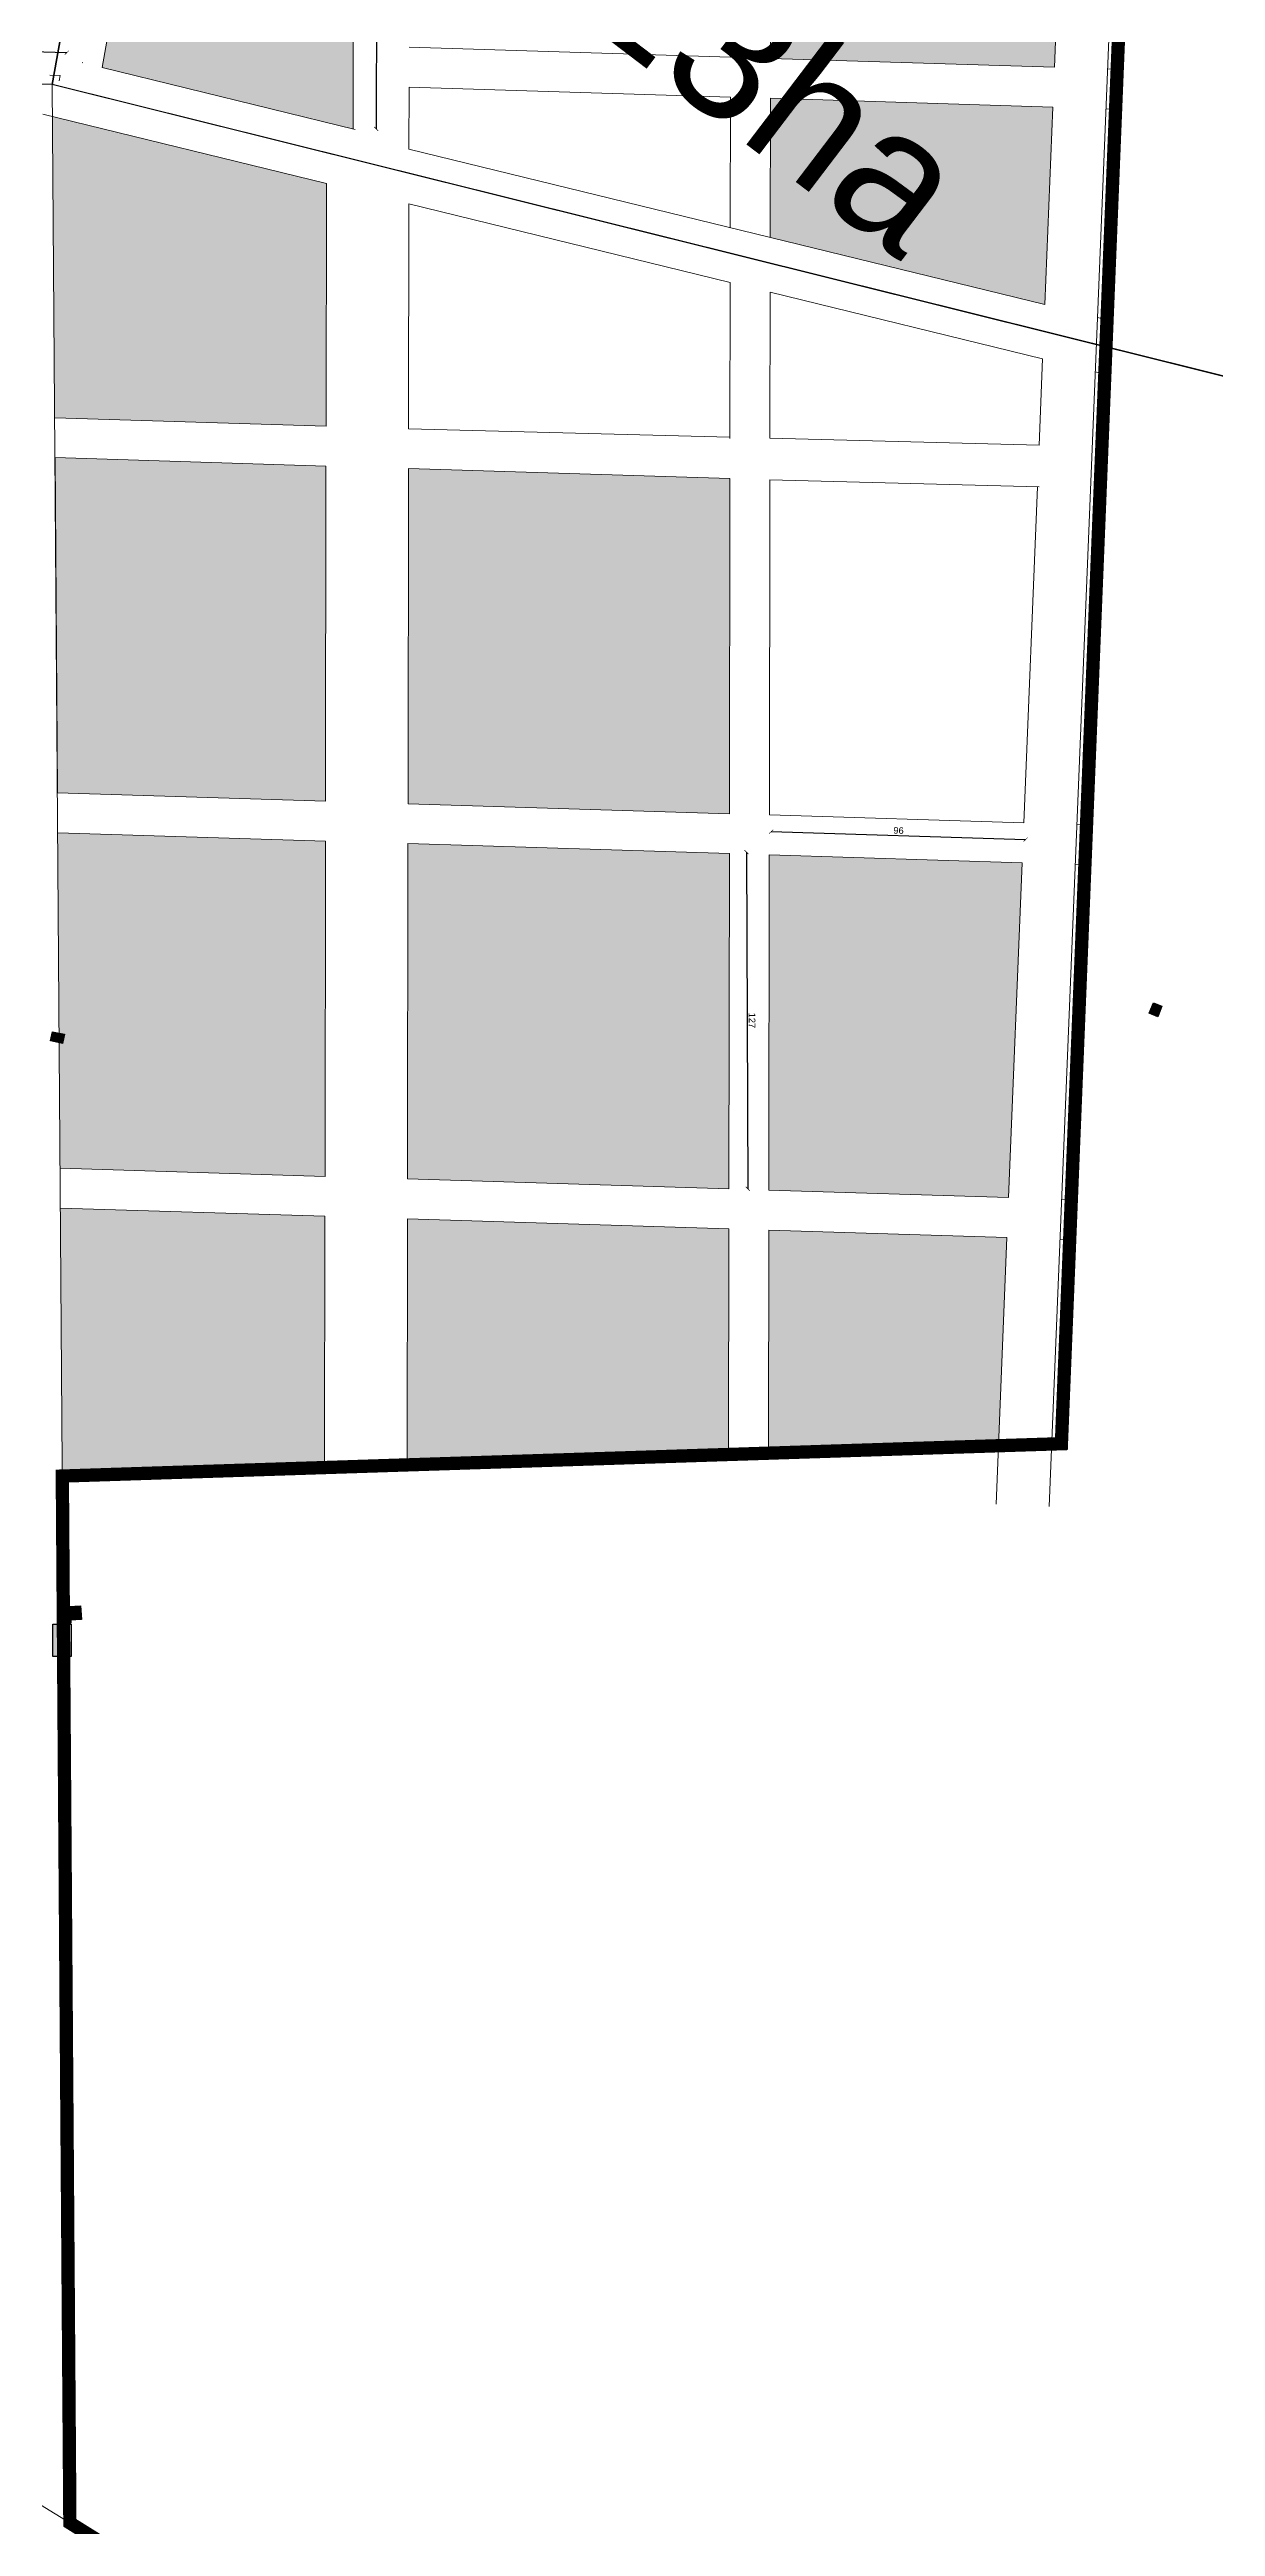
# Model space of a CAD drawing. Header units: millimetres. Extents: x -71 to 10084, y -63 to 6230.
# Drawn here: x 6102 to 6540, y 1789 to 2720 of the extents above; entities that cross this region are included whole.
import ezdxf

# ---------------------------------------------------------------- set-up
doc = ezdxf.new("R2010")
doc.units = ezdxf.units.MM
doc.layers.add('0 Límite subáreas', color=1, linetype='Continuous')
doc.layers.add('Edificaciones Pilar', color=50, linetype='Continuous')
for name, color, linetype, lineweight, true_color in [('0 Límite área', 1, 'Continuous', 70, 0xff0000), ('00.PROPUESTAS EDIFICACION', 251, 'Continuous', 5, 0x575757), ('01. Parcelas Esc. Urbana', 8, 'Continuous', 5, 0x808080), ('COTAS', 154, 'Continuous', 5, 0x004f9e)]:
    doc.layers.add(name, color=color, linetype=linetype, lineweight=lineweight, true_color=true_color)
doc.styles.add('Arial', font='arial.ttf')
doc.dimstyles.new('1000', dxfattribs={"dimtxt": 2.5, "dimasz": 1.5, "dimexe": 1.25, "dimexo": 0.625, "dimtad": 1, "dimdec": 0, "dimtxsty": 'Arial', "dimblk": 'ARCHTICK', "dimcen": 2.5, "dimse1": 1, "dimse2": 1, "dimazin": 3, "dimtfac": 1, "dimtdec": 0, "dimtmove": 2, "dimatfit": 3})

# ---------------------------------------------------------------- blocks, each defined once
blk = doc.blocks.new('_ArchTick')
at = {"color": 0, "linetype": 'ByBlock', "const_width": 0.15}
blk.add_lwpolyline([(-0.5, -0.5), (0.5, 0.5)], dxfattribs=at)
blk = doc.blocks.new('*D119')
at = {"layer": 'COTAS', "color": 0, "linetype": 'Continuous', "lineweight": -2, "transparency": 16777216}
blk.add_line((6373.46, 2425.99), (6469.05, 2423.02), dxfattribs=at)
at = {"layer": 'COTAS', "color": 0, "linetype": 'Continuous', "lineweight": -2, "transparency": 16777216, "xscale": 1.5, "yscale": 1.5, "zscale": 1.5}
for p, rotation in [((6373.46, 2425.99), 178.2182631847707), ((6469.05, 2423.02), 358.2182631847707)]:
    blk.add_blockref('_ArchTick', p, dxfattribs=dict(at, rotation=rotation))
at = {"layer": 'COTAS', "color": 0, "linetype": 'Continuous', "transparency": 16777216, "insert": (6421.32, 2426.41), "char_height": 2.5, "attachment_point": 5, "rotation": 358.21826, "style": 'Arial'}
blk.add_mtext('96', dxfattribs=at)
blk = doc.blocks.new('*D120')
at = {"layer": 'COTAS', "color": 0, "linetype": 'Continuous', "lineweight": -2, "transparency": 16777216}
blk.add_line((6225.79, 3243.98), (6225.03, 2690.21), dxfattribs=at)
at = {"layer": 'COTAS', "color": 0, "linetype": 'Continuous', "lineweight": -2, "transparency": 16777216, "xscale": 1.5, "yscale": 1.5, "zscale": 1.5}
for p, rotation in [((6225.79, 3243.98), 89.92207653784227), ((6225.03, 2690.21), -90.07792346215771)]:
    blk.add_blockref('_ArchTick', p, dxfattribs=dict(at, rotation=rotation))
at = {"layer": 'COTAS', "color": 0, "linetype": 'Continuous', "transparency": 16777216, "insert": (6223.51, 2967.09), "char_height": 2.5, "attachment_point": 5, "rotation": 89.92208, "style": 'Arial'}
blk.add_mtext('554', dxfattribs=at)
blk = doc.blocks.new('*D122')
at = {"layer": 'COTAS', "color": 0, "linetype": 'Continuous', "lineweight": -2, "transparency": 16777216}
blk.add_line((6364.14, 2418.31), (6364.68, 2291.69), dxfattribs=at)
at = {"layer": 'COTAS', "color": 0, "linetype": 'Continuous', "lineweight": -2, "transparency": 16777216, "xscale": 1.5, "yscale": 1.5, "zscale": 1.5}
for p, rotation in [((6364.14, 2418.31), 90.24580909020762), ((6364.68, 2291.69), 270.2458090902076)]:
    blk.add_blockref('_ArchTick', p, dxfattribs=dict(at, rotation=rotation))
at = {"layer": 'COTAS', "color": 0, "linetype": 'Continuous', "transparency": 16777216, "insert": (6366.29, 2355), "char_height": 2.5, "attachment_point": 5, "rotation": 270.24581, "style": 'Arial'}
blk.add_mtext('127', dxfattribs=at)
blk = doc.blocks.new('*D127')
at = {"layer": 'COTAS', "color": 0, "linetype": 'Continuous', "lineweight": -2, "transparency": 16777216}
blk.add_line((5969.08, 2723.25), (6108.78, 2718.91), dxfattribs=at)
at = {"layer": 'COTAS', "color": 0, "linetype": 'Continuous', "lineweight": -2, "transparency": 16777216, "xscale": 1.5, "yscale": 1.5, "zscale": 1.5}
for p, rotation in [((5969.08, 2723.25), 178.2182631832298), ((6108.78, 2718.91), -1.781736816770207)]:
    blk.add_blockref('_ArchTick', p, dxfattribs=dict(at, rotation=rotation))
at = {"layer": 'COTAS', "color": 0, "linetype": 'Continuous', "transparency": 16777216, "insert": (6038.99, 2722.98), "char_height": 2.5, "attachment_point": 5, "rotation": 358.21826, "style": 'Arial'}
blk.add_mtext('140', dxfattribs=at)

msp = doc.modelspace()

# ---------------------------------------------------------------- hatches: boundary and pattern name
at = {"layer": '00.PROPUESTAS EDIFICACION', "linetype": 'Continuous', "true_color": 0x136734, "transparency": 33554472}
h = msp.add_hatch(color=116, dxfattribs=at)
h.dxf.hatch_style = 1
h.paths.add_polyline_path([(6122.02, 2713.3), (6216.33, 2690.22), (6217.09, 3243.99)])
at = {"layer": 'COTAS', "linetype": 'Continuous', "true_color": 0xfecc66, "transparency": 33554472}
h = msp.add_hatch(color=31, dxfattribs=at)
h.dxf.hatch_style = 1
h.paths.add_polyline_path([(6429.59, 2850.21), (6373.35, 2851.96), (6373.17, 2716.75), (6426.53, 2715.09)])
at = {"layer": 'COTAS', "linetype": 'Continuous', "true_color": 0xf26722, "transparency": 33554472}
h = msp.add_hatch(color=30, dxfattribs=at)
h.dxf.hatch_style = 1
h.paths.add_polyline_path([(6485.37, 2848.47), (6429.59, 2850.21), (6426.53, 2715.09), (6479.9, 2713.43)])
at = {"layer": 'COTAS', "linetype": 'Continuous', "true_color": 0xfecc66, "transparency": 33554472}
h = msp.add_hatch(color=31, dxfattribs=at)
h.dxf.hatch_style = 1
h.paths.add_polyline_path([(6426.22, 2700.09), (6373.14, 2701.74), (6373.07, 2649.41), (6422.62, 2637.29)])
at = {"layer": 'COTAS', "linetype": 'Continuous', "true_color": 0x136734, "transparency": 33554472}
h = msp.add_hatch(color=116, dxfattribs=at)
h.dxf.hatch_style = 1
h.paths.add_polyline_path([(6206.31, 2669.64), (6103.39, 2694.82), (6104.21, 2581.64), (6206.18, 2578.47)])
at = {"layer": 'COTAS', "linetype": 'Continuous', "true_color": 0xf26722, "transparency": 33554472}
h = msp.add_hatch(color=30, dxfattribs=at)
h.dxf.hatch_style = 1
h.paths.add_polyline_path([(6479.29, 2698.44), (6426.22, 2700.09), (6422.62, 2637.29), (6476.28, 2624.16)])
at = {"layer": 'COTAS', "linetype": 'Continuous', "true_color": 0xfecc66, "transparency": 33554472}
h = msp.add_hatch(color=31, dxfattribs=at)
h.dxf.hatch_style = 1
h.paths.add_polyline_path([(6155.24, 2565.05), (6104.32, 2566.63), (6105.22, 2440.6), (6155.61, 2439.03)])
at = {"layer": 'COTAS', "linetype": 'Continuous', "true_color": 0xf26722, "transparency": 33554472}
h = msp.add_hatch(color=30, dxfattribs=at)
h.dxf.hatch_style = 1
h.paths.add_polyline_path([(6206.16, 2563.46), (6155.24, 2565.05), (6155.61, 2439.03), (6205.99, 2437.46)])
h = msp.add_hatch(color=30, dxfattribs=at)
h.dxf.hatch_style = 1
h.paths.add_polyline_path([(6297.56, 2560.62), (6237.16, 2562.5), (6236.99, 2436.5), (6296.62, 2434.64)])
at = {"layer": 'COTAS', "linetype": 'Continuous', "true_color": 0xfecc66, "transparency": 33554472}
h = msp.add_hatch(color=31, dxfattribs=at)
h.dxf.hatch_style = 1
h.paths.add_polyline_path([(6357.95, 2558.74), (6297.56, 2560.62), (6296.62, 2434.64), (6357.78, 2432.74)])
h = msp.add_hatch(color=31, dxfattribs=at)
h.dxf.hatch_style = 1
h.paths.add_polyline_path([(6155.65, 2424.02), (6105.33, 2425.59), (6105.87, 2350.24), (6107.87, 2349.81), (6107.11, 2346.32), (6105.9, 2346.59), (6106.24, 2299.47), (6156.02, 2297.93)])
at = {"layer": 'COTAS', "linetype": 'Continuous', "true_color": 0xf26722, "transparency": 33554472}
h = msp.add_hatch(color=30, dxfattribs=at)
h.dxf.hatch_style = 1
h.paths.add_polyline_path([(6205.97, 2422.45), (6155.65, 2424.02), (6156.02, 2297.93), (6205.8, 2296.38)])
h = msp.add_hatch(color=30, dxfattribs=at)
h.dxf.hatch_style = 1
h.paths.add_polyline_path([(6296.51, 2419.64), (6236.97, 2421.49), (6236.8, 2295.41), (6295.57, 2293.58)])
at = {"layer": 'COTAS', "linetype": 'Continuous', "true_color": 0xfecc66, "transparency": 33554472}
h = msp.add_hatch(color=31, dxfattribs=at)
h.dxf.hatch_style = 1
h.paths.add_polyline_path([(6357.76, 2417.73), (6296.51, 2419.64), (6295.57, 2293.58), (6357.59, 2291.66)])
h = msp.add_hatch(color=31, dxfattribs=at)
h.dxf.hatch_style = 1
h.paths.add_polyline_path([(6420.26, 2415.79), (6372.76, 2417.27), (6372.59, 2291.19), (6417.11, 2289.8)])
at = {"layer": 'COTAS', "linetype": 'Continuous', "true_color": 0xf26722, "transparency": 33554472}
h = msp.add_hatch(color=30, dxfattribs=at)
h.dxf.hatch_style = 1
h.paths.add_polyline_path([(6467.76, 2414.31), (6420.26, 2415.79), (6417.11, 2289.8), (6462.65, 2288.39)])
at = {"layer": 'COTAS', "linetype": 'Continuous', "true_color": 0xfecc66, "transparency": 33554472}
h = msp.add_hatch(color=31, dxfattribs=at)
h.dxf.hatch_style = 1
h.paths.add_polyline_path([(6156.06, 2282.92), (6106.35, 2284.46), (6107.07, 2183.69), (6156.35, 2185.29)])
at = {"layer": 'COTAS', "linetype": 'Continuous', "true_color": 0xf26722, "transparency": 33554472}
h = msp.add_hatch(color=30, dxfattribs=at)
h.dxf.hatch_style = 1
h.paths.add_polyline_path([(6205.78, 2281.37), (6156.06, 2282.92), (6156.35, 2185.29), (6205.65, 2186.89)])
h = msp.add_hatch(color=30, dxfattribs=at)
h.dxf.hatch_style = 1
h.paths.add_polyline_path([(6295.46, 2278.58), (6236.78, 2280.41), (6236.65, 2187.89), (6294.8, 2189.78)])
at = {"layer": 'COTAS', "linetype": 'Continuous', "true_color": 0xfecc66, "transparency": 33554472}
h = msp.add_hatch(color=31, dxfattribs=at)
h.dxf.hatch_style = 1
h.paths.add_polyline_path([(6357.57, 2276.65), (6295.46, 2278.58), (6294.8, 2189.78), (6357.45, 2191.81)])
h = msp.add_hatch(color=31, dxfattribs=at)
h.dxf.hatch_style = 1
h.paths.add_polyline_path([(6416.74, 2274.81), (6372.57, 2276.18), (6372.45, 2192.3), (6414.71, 2193.67)])
at = {"layer": 'COTAS', "linetype": 'Continuous', "true_color": 0xf26722, "transparency": 33554472}
h = msp.add_hatch(color=30, dxfattribs=at)
h.dxf.hatch_style = 1
h.paths.add_polyline_path([(6462.05, 2273.4), (6416.74, 2274.81), (6414.71, 2193.67), (6458.87, 2195.1)])
at = {"layer": 'Edificaciones Pilar', "transparency": 33554559}
for points in [[(6518.77, 2356.4), (6515.52, 2357.68), (6517.07, 2361.64), (6520.32, 2360.37), (6518.77, 2356.4)], [(6107.11, 2346.32), (6102.64, 2347.3), (6103.4, 2350.78), (6107.87, 2349.81), (6107.11, 2346.32)], [(6110.28, 2128.38), (6105.86, 2128.16), (6105.59, 2133.58), (6110.01, 2133.8), (6110.28, 2128.38)], [(6114.28, 2129.78), (6110, 2129.5), (6109.67, 2134.61), (6113.95, 2134.89), (6114.28, 2129.78)], [(6110.4, 2115.89), (6103.47, 2115.88), (6103.45, 2127.94), (6110.38, 2127.95), (6110.4, 2115.89)]]:
    msp.add_hatch(color=256, dxfattribs=at).paths.add_polyline_path(points, flags=0)

# ---------------------------------------------------------------- linework, layer by layer
at = {"layer": '0 Límite subáreas', "linetype": 'Continuous'}
for points in [[(6291.82, 3581.59), (6222.76, 3374.1), (6103.31, 2706.91), (5956.01, 2708.42), (5949.06, 2531.45), (5375.81, 2553.95), (5424.84, 3802.99), (6299.16, 3768.67)], [(6825.9, 2561.07), (6653.24, 2569.87), (6103.31, 2706.91), (5956.01, 2708.42), (5908.34, 1494.01), (6782.67, 1459.69)]]:
    msp.add_lwpolyline(points, close=True, dxfattribs=at)
msp.add_lwpolyline([(6103.31, 2706.91), (6222.76, 3374.1), (6291.82, 3581.59), (6299.16, 3768.67), (6999.84, 3741.17), (6953.26, 2554.58), (6652.54, 2569.9), (6103.31, 2706.91)], dxfattribs=at)
at = {"layer": '0 Límite subáreas', "linetype": 'Continuous', "const_width": 5}
msp.add_lwpolyline([(6520.13, 3122.55), (6482.52, 2195.86), (6107.07, 2183.69), (6109.91, 1790.07), (6158.61, 1759.77)], dxfattribs=at)
at = {"layer": '00.PROPUESTAS EDIFICACION', "linetype": 'Continuous'}
for p, q in [((6217.09, 3243.99), (6122.02, 2713.3)), ((6217.09, 3243.99), (6216.33, 2690.22)), ((6516.54, 3123.23), (6477.96, 2172.29)), ((6358.35, 2852.42), (6358.17, 2717.21)), ((6373.35, 2851.96), (6373.17, 2716.75)), ((6485.37, 2848.47), (6479.9, 2713.43)), ((6237.38, 2720.97), (6358.17, 2717.21)), ((6102.39, 2710.47), (6106.3, 2710.35)), ((6106.3, 2710.35), (6105.92, 2708.23)), ((6114.55, 2715.13), (6114.77, 2715.08)), ((6122.02, 2713.3), (6217.12, 2690.03)), ((6373.17, 2716.75), (6479.9, 2713.43)), ((6499.89, 2712.8), (6503.42, 2712.69)), ((6237.36, 2705.96), (6237.32, 2682.64)), ((6237.36, 2705.96), (6358.15, 2702.21)), ((6358.15, 2702.21), (6358.08, 2653.08)), ((6373.14, 2701.74), (6373.07, 2649.41)), ((6373.14, 2701.74), (6479.29, 2698.44)), ((6099.79, 2695.7), (6206.31, 2669.64)), ((6479.29, 2698.44), (6476.28, 2624.16)), ((6499.28, 2697.82), (6502.96, 2697.7)), ((6237.32, 2682.64), (6476.28, 2624.16)), ((6206.32, 2681.24), (6206.32, 2681.21)), ((6237.31, 2673.52), (6237.31, 2673.48)), ((6206.31, 2669.64), (6206.18, 2578.47)), ((6237.3, 2662.05), (6237.18, 2577.5)), ((6237.3, 2662.05), (6358.05, 2632.5)), ((6358.07, 2643.42), (6358.07, 2643.36)), ((6373.06, 2639.69), (6373.06, 2639.62)), ((6358.05, 2632.5), (6357.97, 2573.75)), ((6373.05, 2628.83), (6372.97, 2573.95)), ((6373.05, 2628.83), (6475.45, 2603.77)), ((6496.09, 2619.31), (6501.63, 2617.95)), ((6475.87, 2614.07), (6475.86, 2613.98)), ((6475.45, 2603.77), (6474.13, 2571.3)), ((6495.27, 2598.92), (6496.88, 2598.53)), ((6104.21, 2581.64), (6206.18, 2578.47)), ((6237.18, 2577.5), (6357.97, 2574.34)), ((6372.97, 2573.95), (6474.13, 2571.3)), ((6104.32, 2566.63), (6206.16, 2563.46)), ((6206.16, 2563.46), (6205.99, 2437.46)), ((6237.16, 2562.5), (6236.99, 2436.5)), ((6237.16, 2562.5), (6357.95, 2558.74)), ((6497.68, 2569.4), (6497.61, 2569.4)), ((6357.95, 2558.74), (6357.78, 2432.74)), ((6372.95, 2558.27), (6372.78, 2432.27)), ((6372.95, 2558.27), (6474.11, 2555.63)), ((6473.5, 2555.64), (6468.37, 2429.3)), ((6497.07, 2554.41), (6497.14, 2554.41)), ((6105.22, 2440.6), (6205.99, 2437.46)), ((6236.99, 2436.5), (6357.78, 2432.74)), ((6372.78, 2432.27), (6468.37, 2429.3)), ((6105.33, 2425.59), (6205.97, 2422.45)), ((6205.97, 2422.45), (6205.8, 2296.38)), ((6236.97, 2421.49), (6236.8, 2295.41)), ((6236.97, 2421.49), (6357.76, 2417.73)), ((6488.36, 2428.68), (6491.9, 2428.57)), ((6357.76, 2417.73), (6357.59, 2291.66)), ((6372.76, 2417.27), (6372.59, 2291.19)), ((6372.76, 2417.27), (6467.76, 2414.31)), ((6467.76, 2414.31), (6462.65, 2288.39)), ((6487.75, 2413.69), (6491.43, 2413.57)), ((6106.24, 2299.47), (6205.8, 2296.38)), ((6236.8, 2295.41), (6357.59, 2291.66)), ((6372.59, 2291.19), (6462.65, 2288.39)), ((6106.35, 2284.46), (6205.78, 2281.37)), ((6482.65, 2287.77), (6486.18, 2287.66)), ((6205.78, 2281.37), (6205.65, 2186.89)), ((6236.78, 2280.41), (6236.65, 2187.89)), ((6236.78, 2280.41), (6357.57, 2276.65)), ((6357.57, 2276.65), (6357.45, 2191.81)), ((6372.57, 2276.18), (6372.45, 2192.3)), ((6372.57, 2276.18), (6462.05, 2273.4)), ((6462.05, 2273.4), (6457.98, 2173.1)), ((6482.04, 2272.78), (6485.71, 2272.66))]:
    msp.add_line(p, q, dxfattribs=at)
at = {"layer": '01. Parcelas Esc. Urbana', "linetype": 'Continuous', "flags": 128}
msp.add_lwpolyline([(6109.91, 1790.07), (6053.69, 1824.57), (6038.01, 1822.99), (6041.36, 2023.08), (6041.56, 2186.46), (5848.9, 2186.7), (5849.53, 2709.51), (6103.31, 2706.91), (6109.91, 1790.07)], close=True, dxfattribs=at)
msp.add_lwpolyline([(6109.91, 1790.07), (6053.69, 1824.57), (6038.01, 1822.99), (6041.36, 2023.08), (6041.56, 2186.46), (5848.9, 2186.7), (5849.53, 2709.51), (6103.31, 2706.91), (6109.91, 1790.07)], close=True, dxfattribs=at)
msp.add_lwpolyline([(6109.91, 1790.07), (6053.69, 1824.57), (6038.01, 1822.99), (6041.36, 2023.08), (6041.56, 2186.46), (5848.9, 2186.7), (5849.53, 2709.51), (6103.31, 2706.91), (6109.91, 1790.07)], close=True, dxfattribs=at)
at = {"layer": 'COTAS', "linetype": 'Continuous'}
msp.add_line((6104.32, 2566.63), (6105.22, 2440.6), dxfattribs=at)
at = {"layer": 'Edificaciones Pilar', "linetype": 'Continuous', "flags": 128}
for points in [[(6518.77, 2356.4), (6515.52, 2357.68), (6517.07, 2361.64), (6520.32, 2360.37), (6518.77, 2356.4)], [(6107.11, 2346.32), (6102.64, 2347.3), (6103.4, 2350.78), (6107.87, 2349.81), (6107.11, 2346.32)], [(6110.28, 2128.38), (6105.86, 2128.16), (6105.59, 2133.58), (6110.01, 2133.8), (6110.28, 2128.38)], [(6114.28, 2129.78), (6110, 2129.5), (6109.67, 2134.61), (6113.95, 2134.89), (6114.28, 2129.78)], [(6110.4, 2115.89), (6103.47, 2115.88), (6103.45, 2127.94), (6110.38, 2127.95), (6110.4, 2115.89)]]:
    msp.add_lwpolyline(points, close=True, dxfattribs=at)

# ---------------------------------------------------------------- texts
at = {"layer": '0 Límite área', "insert": (6338.04, 2834.49), "char_height": 100, "attachment_point": 5, "rotation": 322.75207, "style": 'Arial'}
msp.add_mtext_dynamic_manual_height_columns('B\\P{\\H0.5x;112,9713ha}', width=425.34, gutter_width=12.5, heights=[0], dxfattribs=at)

# ---------------------------------------------------------------- dimensions: what is measured, and where the dimension line sits
at = {"layer": 'COTAS', "linetype": 'Continuous'}
for p1, p2, distance, picture, middle in [((6217.09, 3243.99), (6216.33, 2690.22), 8.7, '*D120', (6223.51, 2967.09)), ((5969.28, 2729.62), (6108.98, 2725.27), -6.37, '*D127', (6038.99, 2722.98)), ((6372.98, 2410.59), (6468.57, 2407.62), 15.41, '*D119', (6421.32, 2426.41)), ((6357.04, 2418.28), (6357.59, 2291.66), 7.09, '*D122', (6366.29, 2355))]:
    dim = msp.add_aligned_dim(p1=p1, p2=p2, distance=distance, dimstyle='1000', dxfattribs=at)
    dim.commit()
    dim.dimension.update_dxf_attribs({"geometry": picture, "text_midpoint": middle})

doc.saveas('drawing.dxf')
